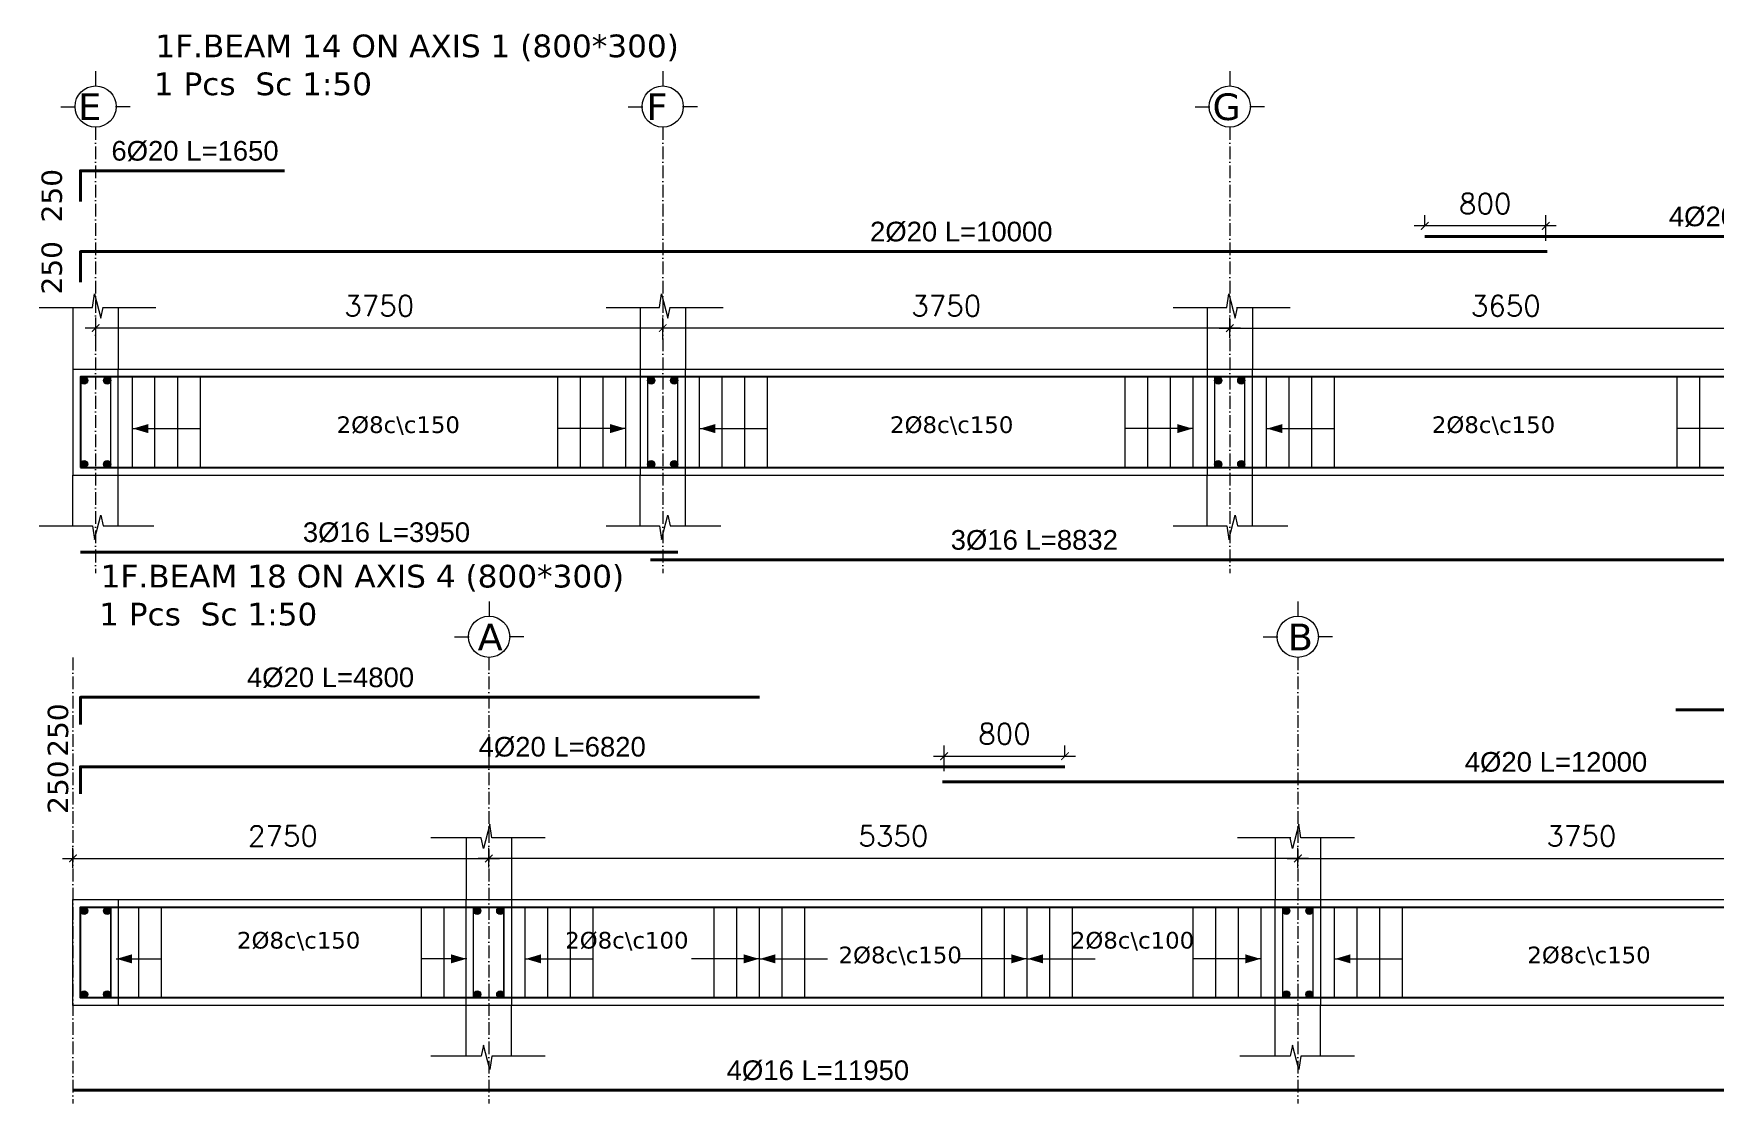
# Model space of a CAD drawing. Header units: inches. Extents: x -17020 to 43805, y -10194 to 123061.
# Drawn here: x 14623 to 15734, y 112094 to 112801 of the extents above; entities that cross this region are included whole.
import ezdxf

# ---------------------------------------------------------------- set-up
doc = ezdxf.new("R2010")
doc.units = ezdxf.units.IN
doc.header["$LTSCALE"] = 0.7
doc.header["$MEASUREMENT"] = 0
doc.linetypes.add('ACAD_ISO10W100', pattern=[18, 12, -3, 0, -3])
doc.layers.get('0').update_dxf_attribs({"lineweight": 13})
doc.layers.get('Defpoints').update_dxf_attribs({"lineweight": 5})
for name, color, linetype, lineweight in [('axis', 254, 'ACAD_ISO10W100', 9), ('BEAM FRAME', 5, 'Continuous', 18), ('COLUMN', 4, 'Continuous', 20), ('elevline', 30, 'Continuous', 20), ('FRAME 070', 5, 'Continuous', 60), ('hatch', 9, 'Continuous', 9), ('renforcment', 141, 'Continuous', 40), ('tex', 3, 'Continuous', 25), ('TEXT', 3, 'Continuous', 25), ('top rein. extension', 50, 'Continuous', 20), ('top renforcment', 7, 'Continuous', 40)]:
    doc.layers.add(name, color=color, linetype=linetype, lineweight=lineweight)
doc.styles.add('100', font='romans.shx', dxfattribs={"height": 13.5})
doc.styles.add('romanc', font='verdana.ttf', dxfattribs={"height": 250})
doc.styles.get("Standard").update_dxf_attribs({"font": 'arial.ttf', "height": 13})
doc.dimstyles.new('100', dxfattribs={"dimtxt": 13.5, "dimasz": 5, "dimexe": 7, "dimexo": 7, "dimgap": 8, "dimtad": 1, "dimdec": 0, "dimlfac": 10, "dimzin": 4, "dimdsep": 46, "dimtxsty": '100', "dimblk": 'ARCHTICK', "dimcen": 0.09, "dimdle": 7, "dimclrd": 1, "dimclre": 8, "dimclrt": 2, "dimadec": 0, "dimazin": 1, "dimtfac": 1, "dimtdec": 0, "dimtix": 1, "dimtofl": 0, "dimtmove": 0, "dimatfit": 3, "dimldrblk": 'ARCHTICK', "dimfxl": 0.18, "dimtolj": 1, "dimtzin": 0, "dimlwd": -1, "dimlwe": -1, "dimarcsym": 0})
doc.dimstyles.get("Standard").update_dxf_attribs({"dimtxt": 13, "dimasz": 5, "dimexe": 0.18, "dimexo": 0.0625, "dimgap": 6, "dimtad": 1, "dimdec": 0, "dimlfac": 10, "dimzin": 0, "dimdsep": 46, "dimtxsty": 'Standard', "dimblk": 'ARCHTICK', "dimcen": 0.09, "dimse1": 1, "dimse2": 1, "dimclrd": 1, "dimclre": 7, "dimclrt": 3, "dimadec": 0, "dimazin": 0, "dimtfac": 1, "dimtdec": 0, "dimtix": 1, "dimtofl": 0, "dimtmove": 0, "dimatfit": 3, "dimldrblk": 'ARCHTICK', "dimfxl": 1, "dimtolj": 1, "dimtzin": 0, "dimarcsym": 0})

# ---------------------------------------------------------------- blocks, each defined once
blk = doc.blocks.new('*D625')
at = {"layer": 'Defpoints', "color": 0, "transparency": 16777216}
for p in [(14623.8, 112657.1, -0.5), (14623.8, 112657.1), (15623.7, 112657.1, -167.8)]:
    blk.add_point(p, dxfattribs=at)
at = {"layer": 'TEXT', "color": 3, "transparency": 16777216, "insert": (15236.2, 112670.1), "char_height": 13, "attachment_point": 5}
blk.add_mtext('\\A1;2%%C20 L=10000', dxfattribs=at)
blk = doc.blocks.new('_ArchTick')
at = {"color": 0, "linetype": 'ByBlock', "lineweight": 0, "const_width": 0.15}
blk.add_lwpolyline([(-0.5, -0.5), (0.5, 0.5)], dxfattribs=at)
blk = doc.blocks.new('*D626')
at = {"color": 1, "transparency": 16777216}
blk.add_line((15406.8, 112606.5), (15785.8, 112606.5), dxfattribs=at)
at = {"color": 8, "transparency": 16777216}
for p, q in [((15413.8, 112600.1), (15413.8, 112613.5)), ((15778.8, 112600.5), (15778.8, 112613.5))]:
    blk.add_line(p, q, dxfattribs=at)
at = {"layer": 'Defpoints', "color": 0, "transparency": 16777216}
for p in [(15778.8, 112606.5), (15413.8, 112593.1), (15778.8, 112593.5)]:
    blk.add_point(p, dxfattribs=at)
at = {"color": 1, "transparency": 16777216, "xscale": 5, "yscale": 5, "zscale": 5, "rotation": 180}
blk.add_blockref('_ArchTick', (15413.8, 112606.5), dxfattribs=at)
at = {"color": 1, "transparency": 16777216, "xscale": 5, "yscale": 5, "zscale": 5}
blk.add_blockref('_ArchTick', (15778.8, 112606.5), dxfattribs=at)
at = {"color": 2, "transparency": 16777216, "insert": (15596.3, 112621.2), "char_height": 13.5, "attachment_point": 5, "style": '100'}
blk.add_mtext('\\A1;3650', dxfattribs=at)
blk = doc.blocks.new('*D627')
at = {"layer": 'Defpoints', "color": 0, "transparency": 16777216}
for p in [(15542.7, 112667.1, -157.8), (15542.7, 112667.1), (15939.9, 112667.1, -218.5)]:
    blk.add_point(p, dxfattribs=at)
at = {"layer": 'TEXT', "color": 3, "transparency": 16777216, "insert": (15759.4, 112680.1), "char_height": 13, "attachment_point": 5}
blk.add_mtext('\\A1;4%%C20 L=3972', dxfattribs=at)
blk = doc.blocks.new('*D698')
at = {"color": 8, "transparency": 16777216}
for p, q in [((15542.7, 112674.1), (15542.7, 112681.1)), ((15622.7, 112664.1), (15622.7, 112681.1))]:
    blk.add_line(p, q, dxfattribs=at)
at = {"color": 1, "transparency": 16777216}
blk.add_line((15629.7, 112674.1), (15535.7, 112674.1), dxfattribs=at)
at = {"layer": 'Defpoints', "color": 0, "transparency": 16777216}
for p in [(15542.7, 112674.1), (15542.7, 112667.1), (15622.7, 112657.1)]:
    blk.add_point(p, dxfattribs=at)
at = {"color": 1, "transparency": 16777216, "xscale": 5, "yscale": 5, "zscale": 5, "rotation": 180}
blk.add_blockref('_ArchTick', (15542.7, 112674.1), dxfattribs=at)
at = {"color": 1, "transparency": 16777216, "xscale": 5, "yscale": 5, "zscale": 5}
blk.add_blockref('_ArchTick', (15622.7, 112674.1), dxfattribs=at)
at = {"color": 2, "transparency": 16777216, "insert": (15582.7, 112688.8), "char_height": 13.5, "attachment_point": 5, "style": '100'}
blk.add_mtext('\\A1;800', dxfattribs=at)
blk = doc.blocks.new('*D628')
at = {"color": 1, "transparency": 16777216}
blk.add_line((15045.8, 112606.5), (14656.8, 112606.5), dxfattribs=at)
at = {"color": 8, "transparency": 16777216}
for p, q in [((14663.8, 112597.6), (14663.8, 112613.5)), ((15038.8, 112599.9), (15038.8, 112613.5))]:
    blk.add_line(p, q, dxfattribs=at)
at = {"layer": 'Defpoints', "color": 0, "transparency": 16777216}
for p in [(14663.8, 112606.5), (15038.8, 112592.9), (14663.8, 112590.6)]:
    blk.add_point(p, dxfattribs=at)
at = {"color": 1, "transparency": 16777216, "xscale": 5, "yscale": 5, "zscale": 5, "rotation": 180}
blk.add_blockref('_ArchTick', (14663.8, 112606.5), dxfattribs=at)
at = {"color": 1, "transparency": 16777216, "xscale": 5, "yscale": 5, "zscale": 5}
blk.add_blockref('_ArchTick', (15038.8, 112606.5), dxfattribs=at)
at = {"color": 2, "transparency": 16777216, "insert": (14851.3, 112621.2), "char_height": 13.5, "attachment_point": 5, "style": '100'}
blk.add_mtext('\\A1;3750', dxfattribs=at)
blk = doc.blocks.new('*D629')
at = {"layer": 'Defpoints', "color": 0, "transparency": 16777216}
for p in [(14623.8, 112710.5, -218.4), (14623.8, 112710.5), (14788.8, 112710.5, -217.9)]:
    blk.add_point(p, dxfattribs=at)
at = {"layer": 'TEXT', "color": 3, "transparency": 16777216, "insert": (14729.5, 112723.5), "char_height": 13, "attachment_point": 5}
blk.add_mtext('\\A1;6%%C20 L=1650', dxfattribs=at)
blk = doc.blocks.new('*D630')
at = {"layer": 'Defpoints', "color": 0, "transparency": 16777216}
for p in [(14653.8, 112458.3, -13652.7), (15048.8, 112458.3, -37100.9), (15048.8, 112458.3)]:
    blk.add_point(p, dxfattribs=at)
at = {"layer": 'TEXT', "color": 3, "transparency": 16777216, "insert": (14856.1, 112471.3), "char_height": 13, "attachment_point": 5}
blk.add_mtext('\\A1;3%%C16 L=3950', dxfattribs=at)
blk = doc.blocks.new('*D632')
at = {"layer": 'Defpoints', "color": 0, "transparency": 16777216}
for p in [(15030.8, 112453.2, -13652.7), (15913.9, 112453.2, -37100.9), (15913.9, 112453.2)]:
    blk.add_point(p, dxfattribs=at)
at = {"layer": 'TEXT', "color": 3, "transparency": 16777216, "insert": (15284.5, 112466.2), "char_height": 13, "attachment_point": 5}
blk.add_mtext('\\A1;3%%C16 L=8832', dxfattribs=at)
blk = doc.blocks.new('*D633')
at = {"color": 1, "transparency": 16777216}
blk.add_line((15420.8, 112606.5), (15031.8, 112606.5), dxfattribs=at)
at = {"color": 8, "transparency": 16777216}
for p, q in [((15038.8, 112598.9), (15038.8, 112613.5)), ((15413.8, 112600.1), (15413.8, 112613.5))]:
    blk.add_line(p, q, dxfattribs=at)
at = {"layer": 'Defpoints', "color": 0, "transparency": 16777216}
for p in [(15038.8, 112606.5), (15038.8, 112591.9), (15413.8, 112593.1)]:
    blk.add_point(p, dxfattribs=at)
at = {"color": 1, "transparency": 16777216, "xscale": 5, "yscale": 5, "zscale": 5, "rotation": 180}
blk.add_blockref('_ArchTick', (15038.8, 112606.5), dxfattribs=at)
at = {"color": 1, "transparency": 16777216, "xscale": 5, "yscale": 5, "zscale": 5}
blk.add_blockref('_ArchTick', (15413.8, 112606.5), dxfattribs=at)
at = {"color": 2, "transparency": 16777216, "insert": (15226.3, 112621.2), "char_height": 13.5, "attachment_point": 5, "style": '100'}
blk.add_mtext('\\A1;3750', dxfattribs=at)
blk = doc.blocks.new('*D673')
at = {"layer": 'Defpoints', "color": 0, "transparency": 16777216}
for p in [(15223.8, 112306.4, -167.8), (16423.8, 112306.4, 33.7), (16423.8, 112306.4)]:
    blk.add_point(p, dxfattribs=at)
at = {"layer": 'TEXT', "color": 3, "transparency": 16777216, "insert": (15629.5, 112319.4), "char_height": 13, "attachment_point": 5}
blk.add_mtext('\\A1;4%%C20 L=12000', dxfattribs=at)
blk = doc.blocks.new('*D674')
at = {"color": 8, "transparency": 16777216}
for p, q in [((14923.8, 112249.8), (14923.8, 112262.8)), ((15458.8, 112249.5), (15458.8, 112262.8))]:
    blk.add_line(p, q, dxfattribs=at)
at = {"color": 1, "transparency": 16777216}
blk.add_line((15465.8, 112255.8), (14916.8, 112255.8), dxfattribs=at)
at = {"layer": 'Defpoints', "color": 0, "transparency": 16777216}
for p in [(14923.8, 112255.8), (14923.8, 112242.8), (15458.8, 112242.5)]:
    blk.add_point(p, dxfattribs=at)
at = {"color": 1, "transparency": 16777216, "xscale": 5, "yscale": 5, "zscale": 5, "rotation": 180}
blk.add_blockref('_ArchTick', (14923.8, 112255.8), dxfattribs=at)
at = {"color": 1, "transparency": 16777216, "xscale": 5, "yscale": 5, "zscale": 5}
blk.add_blockref('_ArchTick', (15458.8, 112255.8), dxfattribs=at)
at = {"color": 2, "transparency": 16777216, "insert": (15191.3, 112270.6), "char_height": 13.5, "attachment_point": 5, "style": '100'}
blk.add_mtext('\\A1;5350', dxfattribs=at)
blk = doc.blocks.new('*D675')
at = {"layer": 'Defpoints', "color": 0, "transparency": 16777216}
for p in [(14622.8, 112316.4, -218.5), (15304.8, 112316.4, -157.8), (15304.8, 112316.4)]:
    blk.add_point(p, dxfattribs=at)
at = {"layer": 'TEXT', "color": 3, "transparency": 16777216, "insert": (14972.3, 112329.4), "char_height": 13, "attachment_point": 5}
blk.add_mtext('\\A1;4%%C20 L=6820', dxfattribs=at)
blk = doc.blocks.new('*D703')
at = {"color": 8, "transparency": 16777216}
for p, q in [((15224.8, 112313.4), (15224.8, 112330.4)), ((15304.8, 112323.4), (15304.8, 112330.4))]:
    blk.add_line(p, q, dxfattribs=at)
at = {"color": 1, "transparency": 16777216}
blk.add_line((15217.8, 112323.4), (15311.8, 112323.4), dxfattribs=at)
at = {"layer": 'Defpoints', "color": 0, "transparency": 16777216}
for p in [(15304.8, 112323.4), (15304.8, 112316.4), (15224.8, 112306.4)]:
    blk.add_point(p, dxfattribs=at)
at = {"color": 1, "transparency": 16777216, "xscale": 5, "yscale": 5, "zscale": 5, "rotation": 180}
blk.add_blockref('_ArchTick', (15224.8, 112323.4), dxfattribs=at)
at = {"color": 1, "transparency": 16777216, "xscale": 5, "yscale": 5, "zscale": 5}
blk.add_blockref('_ArchTick', (15304.8, 112323.4), dxfattribs=at)
at = {"color": 2, "transparency": 16777216, "insert": (15264.8, 112338.2), "char_height": 13.5, "attachment_point": 5, "style": '100'}
blk.add_mtext('\\A1;800', dxfattribs=at)
blk = doc.blocks.new('*D678')
at = {"color": 8, "transparency": 16777216}
for p, q in [((14648.8, 112249.5), (14648.8, 112262.8)), ((14923.8, 112249.7), (14923.8, 112262.8))]:
    blk.add_line(p, q, dxfattribs=at)
at = {"color": 1, "transparency": 16777216}
blk.add_line((14641.8, 112255.8), (14930.8, 112255.8), dxfattribs=at)
at = {"layer": 'Defpoints', "color": 0, "transparency": 16777216}
for p in [(14923.8, 112255.8), (14648.8, 112242.5), (14923.8, 112242.7)]:
    blk.add_point(p, dxfattribs=at)
at = {"color": 1, "transparency": 16777216, "xscale": 5, "yscale": 5, "zscale": 5, "rotation": 180}
blk.add_blockref('_ArchTick', (14648.8, 112255.8), dxfattribs=at)
at = {"color": 1, "transparency": 16777216, "xscale": 5, "yscale": 5, "zscale": 5}
blk.add_blockref('_ArchTick', (14923.8, 112255.8), dxfattribs=at)
at = {"color": 2, "transparency": 16777216, "insert": (14787.6, 112270.6), "char_height": 13.5, "attachment_point": 5, "style": '100'}
blk.add_mtext('\\A1;2750', dxfattribs=at)
blk = doc.blocks.new('*D679')
at = {"layer": 'Defpoints', "color": 0, "transparency": 16777216}
for p in [(14648.8, 112102.5, -37100.9), (14648.8, 112102.5), (15843.8, 112102.5, -13652.7)]:
    blk.add_point(p, dxfattribs=at)
at = {"layer": 'TEXT', "color": 3, "transparency": 16777216, "insert": (15141.4, 112115.5), "char_height": 13, "attachment_point": 5}
blk.add_mtext('\\A1;4%%C16 L=11950', dxfattribs=at)
blk = doc.blocks.new('*D680')
at = {"color": 8, "transparency": 16777216}
for p, q in [((15458.8, 112249.5), (15458.8, 112262.8)), ((15833.8, 112248.3), (15833.8, 112262.8))]:
    blk.add_line(p, q, dxfattribs=at)
at = {"color": 1, "transparency": 16777216}
blk.add_line((15451.8, 112255.8), (15840.8, 112255.8), dxfattribs=at)
at = {"layer": 'Defpoints', "color": 0, "transparency": 16777216}
for p in [(15833.8, 112255.8), (15458.8, 112242.5), (15833.8, 112241.3)]:
    blk.add_point(p, dxfattribs=at)
at = {"color": 1, "transparency": 16777216, "xscale": 5, "yscale": 5, "zscale": 5, "rotation": 180}
blk.add_blockref('_ArchTick', (15458.8, 112255.8), dxfattribs=at)
at = {"color": 1, "transparency": 16777216, "xscale": 5, "yscale": 5, "zscale": 5}
blk.add_blockref('_ArchTick', (15833.8, 112255.8), dxfattribs=at)
at = {"color": 2, "transparency": 16777216, "insert": (15646.3, 112270.6), "char_height": 13.5, "attachment_point": 5, "style": '100'}
blk.add_mtext('\\A1;3750', dxfattribs=at)
blk = doc.blocks.new('*D687')
at = {"layer": 'Defpoints', "color": 0, "transparency": 16777216}
for p in [(14622.8, 112362.3, -218.5), (15102.8, 112362.3, -157.8), (15102.8, 112362.3)]:
    blk.add_point(p, dxfattribs=at)
at = {"layer": 'TEXT', "color": 3, "transparency": 16777216, "insert": (14819.1, 112375.3), "char_height": 13, "attachment_point": 5}
blk.add_mtext('\\A1;4%%C20 L=4800', dxfattribs=at)
blk = doc.blocks.new('*D688')
at = {"layer": 'Defpoints', "color": 0, "transparency": 16777216}
for p in [(15708.8, 112354, -203.1), (15708.8, 112354), (15958.8, 112354, -189.9)]:
    blk.add_point(p, dxfattribs=at)
at = {"layer": 'TEXT', "color": 3, "transparency": 16777216, "insert": (15839.3, 112367), "char_height": 13, "attachment_point": 5}
blk.add_mtext('\\A1;3%%C16 L=2500', dxfattribs=at)

msp = doc.modelspace()

# ---------------------------------------------------------------- hatches: boundary and pattern name
at = {"layer": 'elevline'}
for points in [[(14658.52, 112571.82, 1), (14653.76, 112571.82, 1)], [(14669.01, 112571.82, -1), (14673.76, 112571.82, -1)], [(15033.52, 112571.82, 1), (15028.76, 112571.82, 1)], [(15044.01, 112571.82, -1), (15048.76, 112571.82, -1)], [(15408.52, 112571.82, 1), (15403.76, 112571.82, 1)], [(15419.01, 112571.82, -1), (15423.76, 112571.82, -1)], [(14658.52, 112516.57, -1), (14653.76, 112516.57, -1)], [(14669.01, 112516.57, 1), (14673.76, 112516.57, 1)], [(15033.52, 112516.57, -1), (15028.76, 112516.57, -1)], [(15044.01, 112516.57, 1), (15048.76, 112516.57, 1)], [(15408.52, 112516.57, -1), (15403.76, 112516.57, -1)], [(15419.01, 112516.57, 1), (15423.76, 112516.57, 1)], [(14658.52, 112221.16, 1), (14653.76, 112221.16, 1)], [(14669.01, 112221.16, -1), (14673.76, 112221.16, -1)], [(14918.52, 112221.16, 1), (14913.76, 112221.16, 1)], [(14929, 112221.16, -1), (14933.76, 112221.16, -1)], [(15453.52, 112221.16, 1), (15448.76, 112221.16, 1)], [(15464, 112221.16, -1), (15468.76, 112221.16, -1)], [(14658.52, 112165.92, -1), (14653.76, 112165.92, -1)], [(14669.01, 112165.92, 1), (14673.76, 112165.92, 1)], [(14918.52, 112165.92, -1), (14913.76, 112165.92, -1)], [(14929, 112165.92, 1), (14933.76, 112165.92, 1)], [(15453.52, 112165.92, -1), (15448.76, 112165.92, -1)], [(15464, 112165.92, 1), (15468.76, 112165.92, 1)]]:
    msp.add_hatch(color=256, dxfattribs=at).paths.add_polyline_path(points)

# ---------------------------------------------------------------- linework, layer by layer
at = {"layer": 'axis'}
for p, q in [((14663.76, 112739.39, -217.91), (14663.76, 112444.46, -217.91)), ((14663.76, 112739.39, -217.91), (14663.76, 112444.46, -217.91)), ((15038.76, 112739.39, -217.91), (15038.76, 112444.46, -217.91)), ((15413.76, 112739.39, -217.91), (15413.76, 112444.46, -217.91)), ((14648.76, 112388.73), (14648.76, 112093.8)), ((14923.76, 112388.73), (14923.76, 112093.8)), ((15458.76, 112388.73), (15458.76, 112093.8))]:
    msp.add_line(p, q, dxfattribs=at)
at = {"layer": 'BEAM FRAME'}
msp.add_lwpolyline([(14648.76, 112509.2), (15913.94, 112509.2), (15913.94, 112579.2), (14648.76, 112579.2)], close=True, dxfattribs=at)
at = {"layer": 'BEAM FRAME', "elevation": 217.91}
msp.add_lwpolyline([(17858.93, 112158.54), (14648.76, 112158.54), (14648.76, 112228.54), (17858.93, 112228.54)], close=True, dxfattribs=at)
at = {"layer": 'COLUMN', "lineweight": 20}
for p, q in [((14648.76, 112620.12), (14648.76, 112579.2)), ((14678.76, 112620.12), (14678.76, 112579.2)), ((15023.76, 112620.12), (15023.76, 112579.2)), ((15053.76, 112620.12), (15053.76, 112579.2)), ((15398.76, 112620.12), (15398.76, 112579.2)), ((15428.76, 112620.12), (15428.76, 112579.2)), ((14648.76, 112475.77), (14648.76, 112509.2)), ((14678.76, 112475.77), (14678.76, 112509.2)), ((15023.76, 112475.77), (15023.76, 112509.2)), ((15053.76, 112475.77), (15053.76, 112509.2)), ((15398.76, 112475.77), (15398.76, 112509.2)), ((15428.76, 112475.77), (15428.76, 112509.2)), ((14908.76, 112269.47, 217.91), (14908.76, 112228.54, 217.91)), ((14938.76, 112269.47, 217.91), (14938.76, 112228.54, 217.91)), ((15443.76, 112269.47, 217.91), (15443.76, 112228.54, 217.91)), ((15473.76, 112269.47, 217.91), (15473.76, 112228.54, 217.91)), ((14908.76, 112125.11, 217.91), (14908.76, 112158.54, 217.91)), ((14938.76, 112125.11, 217.91), (14938.76, 112158.54, 217.91)), ((15443.76, 112125.11, 217.91), (15443.76, 112158.54, 217.91)), ((15473.76, 112125.11, 217.91), (15473.76, 112158.54, 217.91))]:
    msp.add_line(p, q, dxfattribs=at)
at = {"layer": 'elevline'}
for p, q in [((14688.08, 112514.2, -217.91), (14688.08, 112574.2, -217.91)), ((14703.03, 112514.2, -217.91), (14703.03, 112574.2, -217.91)), ((14718.03, 112514.2, -217.91), (14718.03, 112574.2, -217.91)), ((14733.03, 112514.2, -217.91), (14733.03, 112574.2, -217.91)), ((14969.49, 112514.2, -217.91), (14969.49, 112574.2, -217.91)), ((14984.49, 112514.2, -217.91), (14984.49, 112574.2, -217.91)), ((14999.49, 112514.2, -217.91), (14999.49, 112574.2, -217.91)), ((15014.45, 112514.2, -217.91), (15014.45, 112574.2, -217.91)), ((15063.08, 112514.2, -217.91), (15063.08, 112574.2, -217.91)), ((15078.03, 112514.2, -217.91), (15078.03, 112574.2, -217.91)), ((15093.03, 112514.2, -217.91), (15093.03, 112574.2, -217.91)), ((15108.03, 112514.2, -217.91), (15108.03, 112574.2, -217.91)), ((15344.49, 112514.2, -217.91), (15344.49, 112574.2, -217.91)), ((15359.49, 112514.2, -217.91), (15359.49, 112574.2, -217.91)), ((15374.49, 112514.2, -217.91), (15374.49, 112574.2, -217.91)), ((15389.45, 112514.2, -217.91), (15389.45, 112574.2, -217.91)), ((15438.08, 112514.2, -217.91), (15438.08, 112574.2, -217.91)), ((15453.03, 112514.2, -217.91), (15453.03, 112574.2, -217.91)), ((15468.03, 112514.2, -217.91), (15468.03, 112574.2, -217.91)), ((15483.03, 112514.2, -217.91), (15483.03, 112574.2, -217.91)), ((15709.69, 112514.2, -217.91), (15709.69, 112574.2, -217.91)), ((15724.69, 112514.2, -217.91), (15724.69, 112574.2, -217.91)), ((14673.8, 112163.54), (14673.8, 112223.54)), ((14692.26, 112163.54), (14692.26, 112223.54)), ((14707.26, 112163.54), (14707.26, 112223.54)), ((14879.27, 112163.54), (14879.27, 112223.54)), ((14894.27, 112163.54), (14894.27, 112223.54)), ((14933.8, 112163.54), (14933.8, 112223.54)), ((14947.87, 112163.54), (14947.87, 112223.54)), ((14962.83, 112163.54), (14962.83, 112223.54)), ((14977.83, 112163.54), (14977.83, 112223.54)), ((14992.83, 112163.54), (14992.83, 112223.54)), ((15072.8, 112163.54), (15072.8, 112223.54)), ((15087.8, 112163.54), (15087.8, 112223.54)), ((15102.76, 112163.54), (15102.76, 112223.54)), ((15117.72, 112163.54), (15117.72, 112223.54)), ((15132.72, 112163.54), (15132.72, 112223.54)), ((15249.8, 112163.54), (15249.8, 112223.54)), ((15264.8, 112163.54), (15264.8, 112223.54)), ((15279.76, 112163.54), (15279.76, 112223.54)), ((15294.72, 112163.54), (15294.72, 112223.54)), ((15309.72, 112163.54), (15309.72, 112223.54)), ((15389.49, 112163.54), (15389.49, 112223.54)), ((15404.49, 112163.54), (15404.49, 112223.54)), ((15419.49, 112163.54), (15419.49, 112223.54)), ((15434.45, 112163.54), (15434.45, 112223.54)), ((15483.07, 112163.54), (15483.07, 112223.54)), ((15498.03, 112163.54), (15498.03, 112223.54)), ((15513.03, 112163.54), (15513.03, 112223.54)), ((15528.03, 112163.54), (15528.03, 112223.54))]:
    msp.add_line(p, q, dxfattribs=at)
for centre in [(14656.14, 112571.82, -217.91), (14671.39, 112571.82, -217.91), (15031.14, 112571.82, -217.91), (15046.39, 112571.82, -217.91), (15406.14, 112571.82, -217.91), (15421.39, 112571.82, -217.91), (14656.14, 112516.57, -217.91), (14671.39, 112516.57, -217.91), (15031.14, 112516.57, -217.91), (15046.39, 112516.57, -217.91), (15406.14, 112516.57, -217.91), (15421.39, 112516.57, -217.91), (14656.14, 112221.16), (14671.39, 112221.16), (14916.14, 112221.16), (14931.38, 112221.16), (15451.14, 112221.16), (15466.38, 112221.16), (14656.14, 112165.92), (14671.39, 112165.92), (14916.14, 112165.92), (14931.38, 112165.92), (15451.14, 112165.92), (15466.38, 112165.92)]:
    msp.add_circle(centre, 2.38, dxfattribs=at)
at = {"layer": 'FRAME 070', "lineweight": 20}
for p, q in [((14661.73, 112620.12), (14663.08, 112629.12)), ((14663.08, 112629.12), (14667.26, 112613.05)), ((15036.73, 112620.12), (15038.08, 112629.12)), ((15038.08, 112629.12), (15042.26, 112613.05)), ((15411.73, 112620.12), (15413.08, 112629.12)), ((15413.08, 112629.12), (15417.26, 112613.05)), ((14626.37, 112620.12), (14661.73, 112620.12)), ((14667.26, 112613.05), (14668.77, 112620.12)), ((14668.29, 112620.12), (14703.65, 112620.12)), ((15001.37, 112620.12), (15036.73, 112620.12)), ((15042.26, 112613.05), (15043.77, 112620.12)), ((15043.29, 112620.12), (15078.65, 112620.12)), ((15376.37, 112620.12), (15411.73, 112620.12)), ((15417.26, 112613.05), (15418.77, 112620.12)), ((15418.29, 112620.12), (15453.65, 112620.12)), ((14663.08, 112466.77), (14667.26, 112482.84)), ((14667.26, 112482.84), (14668.77, 112475.77)), ((15038.08, 112466.77), (15042.26, 112482.84)), ((15042.26, 112482.84), (15043.77, 112475.77)), ((15413.08, 112466.77), (15417.26, 112482.84)), ((15417.26, 112482.84), (15418.77, 112475.77)), ((14626.37, 112475.77), (14661.73, 112475.77)), ((14661.73, 112475.77), (14663.08, 112466.77)), ((14668.77, 112475.77), (14702.16, 112475.77)), ((15001.37, 112475.77), (15036.73, 112475.77)), ((15036.73, 112475.77), (15038.08, 112466.77)), ((15043.77, 112475.77), (15077.16, 112475.77)), ((15376.37, 112475.77), (15411.73, 112475.77)), ((15411.73, 112475.77), (15413.08, 112466.77)), ((15418.77, 112475.77), (15452.16, 112475.77)), ((14918.75, 112269.47, 217.91), (14885.37, 112269.47, 217.91)), ((14920.26, 112262.39, 217.91), (14918.75, 112269.47, 217.91)), ((14924.44, 112278.47, 217.91), (14920.26, 112262.39, 217.91)), ((14925.8, 112269.47, 217.91), (14924.44, 112278.47, 217.91)), ((14961.15, 112269.47, 217.91), (14925.8, 112269.47, 217.91)), ((15454.23, 112269.47, 217.91), (15418.88, 112269.47, 217.91)), ((15455.26, 112262.39, 217.91), (15453.75, 112269.47, 217.91)), ((15459.44, 112278.47, 217.91), (15455.26, 112262.39, 217.91)), ((15460.8, 112269.47, 217.91), (15459.44, 112278.47, 217.91)), ((15496.15, 112269.47, 217.91), (15460.8, 112269.47, 217.91)), ((14918.75, 112125.11, 217.91), (14885.37, 112125.11, 217.91)), ((14920.26, 112132.19, 217.91), (14918.75, 112125.11, 217.91)), ((14924.44, 112116.11, 217.91), (14920.26, 112132.19, 217.91)), ((14925.8, 112125.11, 217.91), (14924.44, 112116.11, 217.91)), ((14961.15, 112125.11, 217.91), (14925.8, 112125.11, 217.91)), ((15453.75, 112125.11, 217.91), (15420.37, 112125.11, 217.91)), ((15455.26, 112132.19, 217.91), (15453.75, 112125.11, 217.91)), ((15459.44, 112116.11, 217.91), (15455.26, 112132.19, 217.91)), ((15460.8, 112125.11, 217.91), (15459.44, 112116.11, 217.91)), ((15496.15, 112125.11, 217.91), (15460.8, 112125.11, 217.91))]:
    msp.add_line(p, q, dxfattribs=at)
at = {"layer": 'FRAME 070', "lineweight": 15, "elevation": -217.91}
for points in [[(14648.76, 112509.2), (14678.76, 112509.2), (14678.76, 112579.2), (14648.76, 112579.2)], [(15023.76, 112509.2), (15053.76, 112509.2), (15053.76, 112579.2), (15023.76, 112579.2)], [(15398.76, 112509.2), (15428.76, 112509.2), (15428.76, 112579.2), (15398.76, 112579.2)]]:
    msp.add_lwpolyline(points, close=True, dxfattribs=at)
at = {"layer": 'FRAME 070', "lineweight": 15}
for points in [[(14678.76, 112158.54), (14648.76, 112158.54), (14648.76, 112228.54), (14678.76, 112228.54)], [(14938.76, 112158.54), (14908.76, 112158.54), (14908.76, 112228.54), (14938.76, 112228.54)], [(15473.76, 112158.54), (15443.76, 112158.54), (15443.76, 112228.54), (15473.76, 112228.54)]]:
    msp.add_lwpolyline(points, close=True, dxfattribs=at)
at = {"layer": 'hatch'}
for p, q in [((14663.76, 112776.36, -217.91), (14663.76, 112766.63, -217.91)), ((15038.76, 112776.36, -217.91), (15038.76, 112766.63, -217.91)), ((15413.76, 112776.36, -217.91), (15413.76, 112766.63, -217.91)), ((14640.84, 112752.89, -217.91), (14650.57, 112752.89, -217.91)), ((14686.69, 112752.89, -217.91), (14676.95, 112752.89, -217.91)), ((15015.84, 112752.89, -217.91), (15025.57, 112752.89, -217.91)), ((15061.69, 112752.89, -217.91), (15051.95, 112752.89, -217.91)), ((15390.84, 112752.89, -217.91), (15400.57, 112752.89, -217.91)), ((15436.69, 112752.89, -217.91), (15426.95, 112752.89, -217.91)), ((14923.96, 112425.7), (14923.96, 112415.97)), ((15458.76, 112425.7), (15458.76, 112415.97)), ((14901.04, 112402.23), (14910.77, 112402.23)), ((14946.88, 112402.23), (14937.15, 112402.23)), ((15435.84, 112402.23), (15445.57, 112402.23)), ((15481.68, 112402.23), (15471.95, 112402.23))]:
    msp.add_line(p, q, dxfattribs=at)
for centre in [(14663.76, 112753.01, -217.91), (15038.76, 112753.01, -217.91), (15413.76, 112753.01, -217.91), (14923.96, 112402.35), (15458.76, 112402.35)]:
    msp.add_circle(centre, 13.62, dxfattribs=at)
at = {"layer": 'renforcment', "lineweight": -2}
msp.add_lwpolyline([(14653.76, 112514.2), (15908.94, 112514.2), (15908.94, 112574.2), (14653.76, 112574.2)], close=True, dxfattribs=at)
at = {"layer": 'renforcment', "lineweight": -2, "elevation": 217.91}
msp.add_lwpolyline([(17853.93, 112163.54), (14653.76, 112163.54), (14653.76, 112223.54), (17853.93, 112223.54)], close=True, dxfattribs=at)
at = {"layer": 'top rein. extension'}
for p, q in [((14688.08, 112540.03, -217.91), (14733.03, 112540.03, -217.91)), ((15014.45, 112540.03, -217.91), (14969.49, 112540.03, -217.91)), ((15063.08, 112540.03, -217.91), (15108.03, 112540.03, -217.91)), ((15389.45, 112540.03, -217.91), (15344.49, 112540.03, -217.91)), ((15438.08, 112540.03, -217.91), (15483.03, 112540.03, -217.91)), ((15754.65, 112540.03, -217.91), (15709.69, 112540.03, -217.91)), ((14677.3, 112189.38), (14707.26, 112189.38)), ((14909.23, 112189.38), (14879.27, 112189.38)), ((14947.87, 112189.38), (14992.83, 112189.38)), ((15102.76, 112189.38), (15057.8, 112189.38)), ((15102.76, 112189.38), (15147.72, 112189.38)), ((15279.76, 112189.38), (15234.8, 112189.38)), ((15279.76, 112189.38), (15324.72, 112189.38)), ((15434.45, 112189.38), (15389.49, 112189.38)), ((15483.07, 112189.38), (15528.03, 112189.38))]:
    msp.add_line(p, q, dxfattribs=at)
for points in [[(14698.55, 112543.03, -217.91), (14688.42, 112540.03, -217.91), (14698.55, 112537.03, -217.91)], [(15003.98, 112543.03, -217.91), (15014.1, 112540.03, -217.91), (15003.98, 112537.03, -217.91)], [(15073.55, 112543.03, -217.91), (15063.42, 112540.03, -217.91), (15073.55, 112537.03, -217.91)], [(15378.98, 112543.03, -217.91), (15389.1, 112540.03, -217.91), (15378.98, 112537.03, -217.91)], [(15448.55, 112543.03, -217.91), (15438.42, 112540.03, -217.91), (15448.55, 112537.03, -217.91)], [(14687.78, 112192.38), (14677.65, 112189.38), (14687.78, 112186.38)], [(14898.75, 112192.38), (14908.88, 112189.38), (14898.75, 112186.38)], [(14958.35, 112192.38), (14948.22, 112189.38), (14958.35, 112186.38)], [(15092.29, 112192.38), (15102.41, 112189.38), (15092.29, 112186.38)], [(15113.24, 112192.38), (15103.11, 112189.38), (15113.24, 112186.38)], [(15269.29, 112192.38), (15279.41, 112189.38), (15269.29, 112186.38)], [(15290.24, 112192.38), (15280.11, 112189.38), (15290.24, 112186.38)], [(15423.98, 112192.38), (15434.1, 112189.38), (15423.98, 112186.38)], [(15493.55, 112192.38), (15483.42, 112189.38), (15493.55, 112186.38)]]:
    msp.add_solid(points, dxfattribs=at)
at = {"layer": 'top renforcment'}
for p, q in [((15048.76, 112458.32, -217.91), (14653.76, 112458.32, -217.91)), ((15913.94, 112453.2, -217.91), (15030.76, 112453.2, -217.91)), ((14648.76, 112102.55), (15843.76, 112102.55))]:
    msp.add_line(p, q, dxfattribs=at)
for points in [[(14653.76, 112690.25), (14653.76, 112710.53), (14788.76, 112710.53)], [(15102.76, 112362.33), (14653.76, 112362.33), (14653.76, 112344.44)], [(15708.76, 112353.97), (15958.76, 112353.97)], [(15304.79, 112316.41), (14653.76, 112316.41), (14653.76, 112298.52)], [(16423.76, 112306.41), (15223.79, 112306.41)]]:
    msp.add_lwpolyline(points, dxfattribs=at)
at = {"layer": 'top renforcment', "elevation": -217.91}
for points in [[(15542.74, 112667.07), (15908.94, 112667.07), (15908.94, 112649.18)], [(14653.76, 112636.8), (14653.76, 112657.07), (15623.74, 112657.07)]]:
    msp.add_lwpolyline(points, dxfattribs=at)
at = {"layer": 'top renforcment', "lineweight": 15, "elevation": -217.91}
for points in [[(14653.76, 112514.2), (14673.76, 112514.2), (14673.76, 112574.2), (14653.76, 112574.2)], [(15028.76, 112514.2), (15048.76, 112514.2), (15048.76, 112574.2), (15028.76, 112574.2)], [(15403.76, 112514.2), (15423.76, 112514.2), (15423.76, 112574.2), (15403.76, 112574.2)]]:
    msp.add_lwpolyline(points, close=True, dxfattribs=at)
at = {"layer": 'top renforcment', "lineweight": 15}
for points in [[(14673.76, 112163.54), (14653.76, 112163.54), (14653.76, 112223.54), (14673.76, 112223.54)], [(14933.76, 112163.54), (14913.76, 112163.54), (14913.76, 112223.54), (14933.76, 112223.54)], [(15468.76, 112163.54), (15448.76, 112163.54), (15448.76, 112223.54), (15468.76, 112223.54)]]:
    msp.add_lwpolyline(points, close=True, dxfattribs=at)

# ---------------------------------------------------------------- texts
at = {"layer": 'tex', "style": 'romanc'}
for s, p in [('2%%C8c\\c150', (14823.13, 112537.13, -33654.09)), ('2%%C8c\\c150', (15189.11, 112537.13, -33654.09)), ('2%%C8c\\c150', (15547.39, 112537.13, -33654.09)), ('2%%C8c\\c150', (14757.26, 112196.19, -33436.19)), ('2%%C8c\\c100', (14974.29, 112196.19, -33436.19)), ('2%%C8c\\c100', (15308.66, 112196.19, -33436.19)), ('2%%C8c\\c150', (15155.02, 112186.47, -33436.19)), ('2%%C8c\\c150', (15610.54, 112186.47, -33436.19))]:
    msp.add_text(s, height=11, dxfattribs=at).set_placement(p)
at = {"layer": 'TEXT', "style": 'romanc'}
for s, height, p in [('1F.BEAM 14 ON AXIS 1 (800*300)', 15, (14703.28, 112785.62, -217.91)), ('1 Pcs  Sc 1:50 ', 15, (14702.26, 112760.52, -217.91)), ('E', 17.6, (14652.28, 112744.09, -217.91)), ('F', 17.6, (15028.05, 112744.09, -217.91)), ('G', 17.6, (15402.36, 112744.09, -217.91)), ('1F.BEAM 18 ON AXIS 4 (800*300)', 15, (14667.09, 112434.96)), ('1 Pcs  Sc 1:50 ', 15, (14666.07, 112409.86)), ('A', 17.6, (14916.43, 112393.43)), ('B', 17.6, (15452.16, 112393.43))]:
    msp.add_text(s, height=height, dxfattribs=at).set_placement(p)
for p in [(14641.48, 112676.4, -72739.24), (14641.48, 112628.71, -72739.24), (14645.59, 112322.98, -73175.05), (14645.59, 112285.24, -73175.05)]:
    msp.add_text('250', height=13.5, rotation=90, dxfattribs=at).set_placement(p)

# ---------------------------------------------------------------- dimensions: what is measured, and where the dimension line sits
dim = msp.add_linear_dim(base=(15542.74, 112674.07, -217.91), p1=(15622.74, 112657.07, -217.91), p2=(15542.74, 112667.07, -217.91), dimstyle='100')
dim.commit()
dim.dimension.update_dxf_attribs({"geometry": '*D698', "text_midpoint": (15582.74, 112688.82, -217.91)})
for base, p1, p2, picture, middle in [((14663.76, 112606.49, -217.91), (15038.76, 112592.9, -217.91), (14663.76, 112590.58, -217.91), '*D628', (14851.26, 112606.49, -217.91)), ((15038.76, 112606.49, -217.91), (15413.76, 112593.15, -217.91), (15038.76, 112591.92, -217.91), '*D633', (15226.26, 112606.49, -217.91)), ((14923.76, 112255.84), (15458.76, 112242.49), (14923.76, 112242.84), '*D674', (15191.26, 112255.84))]:
    dim = msp.add_linear_dim(base=base, p1=p1, p2=p2, angle=180, dimstyle='100')
    dim.commit()
    dim.dimension.update_dxf_attribs({"geometry": picture, "text_midpoint": middle, "dimtype": 160})
for base, p1, p2, picture, middle in [((15778.76, 112606.49, -217.91), (15413.76, 112593.15, -217.91), (15778.76, 112593.5, -217.91), '*D626', (15596.26, 112606.49, -217.91)), ((14923.76, 112255.84), (14648.76, 112242.51), (14923.76, 112242.73), '*D678', (14787.56, 112255.84)), ((15833.76, 112255.84), (15458.76, 112242.49), (15833.76, 112241.26), '*D680', (15646.26, 112255.84))]:
    dim = msp.add_linear_dim(base=base, p1=p1, p2=p2, dimstyle='100')
    dim.commit()
    dim.dimension.update_dxf_attribs({"geometry": picture, "text_midpoint": middle, "dimtype": 160})
dim = msp.add_linear_dim(base=(15304.79, 112323.41), p1=(15224.79, 112306.41), p2=(15304.79, 112316.41), angle=180, dimstyle='100')
dim.commit()
dim.dimension.update_dxf_attribs({"geometry": '*D703', "text_midpoint": (15264.79, 112338.16)})
at = {"layer": 'TEXT'}
for base, p1, p2, angle, text, picture, middle in [((14623.76, 112710.53), (14788.76, 112710.53, -217.91), (14623.76, 112710.53, -218.39), 180, '6%%C20 L=<>', '*D629', (14729.45, 112710.53)), ((15542.74, 112667.07, -217.91), (15939.94, 112667.07, -436.45), (15542.74, 112667.07, -375.69), 180, '4%%C20 L=<>', '*D627', (15759.35, 112667.07, -217.91)), ((14623.76, 112657.07, -217.91), (15623.74, 112657.07, -385.67), (14623.76, 112657.07, -218.39), 180, '2%%C20 L=<>', '*D625', (15236.24, 112657.07, -217.91)), ((15048.76, 112458.32, 12149.06), (14653.76, 112458.32, -1503.63), (15048.76, 112458.32, -24951.83), 0, '3%%C16 L=<>', '*D630', (14856.07, 112458.32, 12149.06)), ((15913.94, 112453.2, 12149.06), (15030.76, 112453.2, -1503.63), (15913.94, 112453.2, -24951.83), 0, '3%%C16 L=<>', '*D632', (15284.53, 112453.2, 12149.06)), ((15102.76, 112362.33), (14622.76, 112362.33, -218.54), (15102.76, 112362.33, -157.78), 0, '4%%C20 L=<>', '*D687', (14819.13, 112362.33)), ((15708.76, 112353.97), (15958.76, 112353.97, -189.88), (15708.76, 112353.97, -203.15), 180, '3%%C16 L=<>', '*D688', (15839.32, 112353.97)), ((15304.79, 112316.41), (14622.76, 112316.41, -218.54), (15304.79, 112316.41, -157.78), 0, '4%%C20 L=<>', '*D675', (14972.31, 112316.41)), ((16423.76, 112306.41), (15223.79, 112306.41, -167.76), (16423.76, 112306.41, 33.73), 0, '4%%C20 L=<>', '*D673', (15629.54, 112306.41)), ((14648.76, 112102.55, 12366.96), (15843.76, 112102.55, -1285.72), (14648.76, 112102.55, -24733.92), 180, '4%%C16 L=<>', '*D679', (15141.39, 112102.55, 12366.96))]:
    dim = msp.add_linear_dim(base=base, p1=p1, p2=p2, angle=angle, text=text, dimstyle='Standard', override={"dimsd1": 1, "dimsd2": 1, "dimfxl": 0.1, "dimfxlon": 1}, dxfattribs=at)
    dim.commit()
    dim.dimension.update_dxf_attribs({"geometry": picture, "text_midpoint": middle, "dimtype": 161})

doc.saveas('drawing.dxf')
